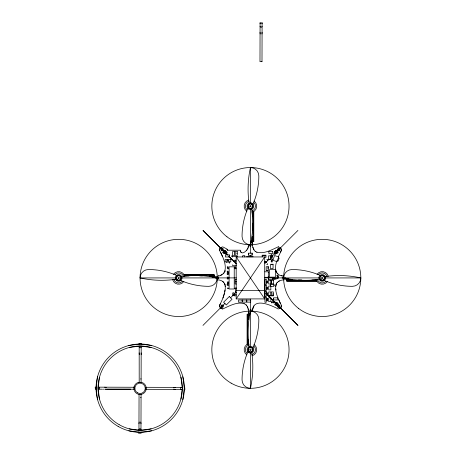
<?xml version="1.0" encoding="UTF-8"?>
<svg xmlns="http://www.w3.org/2000/svg" width="456" height="456" viewBox="0 0 456 456"><rect width="100%" height="100%" fill="white"/><g stroke="black" fill="none" stroke-linecap="round" stroke-linejoin="round"><path stroke-width="0.68" d="M229.22 256.984L229.225 254.853L225.384 254.853L225.384 256.984L229.225 256.984L229.225 254.853M268.687 279.813L268.687 277.681L272.523 277.681L272.523 279.813L268.687 279.813L268.687 277.681M138.949 431.878L138.949 433.194L138.949 432.14M138.977 423.749L139.222 421.999M139.165 352.87L139.274 354.62M139.188 344.103L139.194 343.442L139.188 344.747M138.955 430.133L139.051 394.332L141.651 394.252A6.15 6.15 0 0 0 146 389.903L146 386.722A6.15 6.15 0 0 0 141.651 382.367L138.47 382.367A6.15 6.15 0 0 0 134.121 386.722L134.121 389.903A6.15 6.15 0 0 0 138.47 394.252L139.051 394.332M139.2 382.305L139.183 346.161M140.961 432.522L140.961 433.2L140.967 431.883M140.989 423.755L140.75 421.999M141.178 354.637L141.178 352.876M140.972 430.196L141.069 394.337L141.651 394.252M141.2 346.161L141.098 382.299L139.331 382.305M141.206 344.753L141.206 343.436L139.194 343.63M184.258 389.424L184.936 389.424L184.703 387.412M260.085 23.478L260.085 22.8L259.983 61.663L261.995 61.668L262.103 22.806L262.097 23.484M260.057 32.245L260.165 33.995M262.075 32.251L261.955 34M130.69 389.156L105.581 389.196M134.047 389.162L134.121 386.722M268.327 272.215L268.327 271.799L264.885 271.799M134.047 389.247L107.074 389.202M173.742 387.799L173.742 387.378L175.497 387.383M280.907 307.521L279.836 308.501L281.061 307.276L281.517 305.605C278.53 298.959 273.258 290.073 276.866 282.823C280.691 278.627 287.303 279.898 292.313 279.579M275.641 286.653L276.399 283.478M209.327 276.222C229.904 279.055 227.43 264.497 219.416 250.207L220.402 247.842L222.773 246.856L226.968 249.033L227.122 249.848L227.806 250.213M281.5 305.89L281.061 307.276M219.416 250.207L219.467 249.631M146 389.903L146.068 387.304L182.788 387.406M97.561 376.736L96.056 388.164L97.561 399.587M99.499 377.26L98.063 388.164L99.499 399.068M180.901 399.068L182.332 388.164L180.901 377.26M182.839 399.587L184.344 388.164L182.839 376.736M248.469 245.128L248.588 244.251C250.253 248.092 241.23 257.498 240.397 250.213L227.658 250.213L226.968 249.369M252.464 310.684L252.345 311.562C252.578 296.645 271.006 305.178 278.16 308.957L279.836 308.501M248.788 319.747C248.474 314.737 249.745 308.125 245.545 304.306C238.3 300.698 229.414 305.97 222.767 308.957L220.402 307.971L219.416 305.6C223.195 298.446 231.728 280.018 216.811 279.784M225.19 270.539L224.534 272.335M224.62 292.005L224.956 289.993M248.064 247.186L248.246 246.348M252.681 309.464L253.975 305.868M273.851 301.627L273.532 302.972L273.275 302.009L273.019 302.972L272.699 301.627M262.434 255.856L262.434 256.557M224.284 293.51L222.938 298.047M277.151 260.41C274.113 267.136 274.871 276.387 284.122 276.028M219.53 249.346L219.735 248.794M242.028 301.011L241.965 300.498M265.791 261.174L265.472 262.132L266.304 262.132M265.694 256.107L265.631 255.594L265.056 255.594M272.927 295.288L272.927 294.775M247.665 248.583L247.83 248.098L247.511 248.953M277.658 277.715L277.915 277.396L278.365 277.653L278.365 278.16L277.02 278.16L277.151 277.522L277.596 277.584L277.658 278.16M275.943 284.384L276.062 284.082M212.781 277.225L213.186 276.667M288.152 278.587L287.747 279.146M278.496 256.426L281.512 250.213L280.531 247.842L278.166 246.856C271.519 249.837 262.633 255.115 255.388 251.501C251.353 247.87 252.39 241.589 252.145 236.761M253.268 307.23L253.422 306.859M224.871 271.73L224.99 271.445M275.618 278.81C277.607 278.964 274.33 279.613 276.256 278.04M267.837 288.266L267.387 288.973M267.837 293.972L267.387 294.679M267.923 299.848L267.472 300.555M248.737 253.798L248.668 253.924A0.952 0.952 0 0 0 248.668 254.63L248.737 254.756M267.894 269.023L267.894 268.39M267.752 282.059L267.307 282.76M271.548 281.814L271.548 282.389M271.548 283.09L271.485 283.729M272.927 294.2L272.927 293.561M227.236 281.825L227.493 282.532A0.929 0.929 0 0 0 228.194 282.532L228.45 281.825L227.937 282.019M219.621 306.745L219.416 305.6L220.419 303.753M280.508 252.06L281.5 249.922L281.512 250.213M219.866 248.537L221.354 247.175M236.179 298.908L264.708 256.95L236.179 256.95L236.179 298.908L264.708 298.908L264.708 256.95M246.622 250.412L246.958 249.945M220.202 248.058L220.618 247.642M276.849 253.656L274.592 251.644L276.022 250.173L278.16 252.305L276.849 253.616L274.711 251.478M277.083 282.572L277.373 282.27M275.777 250.458L277.915 252.59M274.335 278.171L275.105 278.428L274.273 279.385L275.105 279.385M267.581 293.59C268.156 292.074 266.486 293.47 266.367 292.758L266.367 293.59M277.59 304.785L278.223 304.152L278.764 305.503M270.248 259.196L269.034 259.196M221.89 249.916L222.186 249.62M226.598 251.957L226.147 252.407C226.216 252.88 228.296 252.214 226.963 253.314M202.971 325.402L224.979 303.388M230.457 297.916L235.974 292.393M264.936 263.437L268.954 259.413M270.431 257.942L297.939 230.428M267.837 277.242L268.345 276.735M283.273 278.428L282.31 278.188A1.151 1.151 0 0 1 282.395 277.145L283.273 277.066M251.307 310.713L251.227 309.835A1.151 1.151 0 0 0 250.184 309.755L249.945 310.713M274.757 304.334L276.895 302.197L278.2 303.508L276.068 305.64L274.882 304.454M278.747 306.181L279.043 305.885M217.66 277.385L218.618 277.624A1.151 1.151 0 0 1 218.538 278.667L217.66 278.747M249.626 245.1L249.546 245.18A0.644 0.644 0 0 0 249.546 245.824L249.865 246.063A1.163 1.163 0 0 0 250.749 246.063L251.068 245.824A0.655 0.655 0 0 0 251.068 245.18L250.988 245.1M275.002 253.781C275.27 255.787 274.962 252.721 275.994 253.69M264.771 262.513L264.896 261.237M227.173 273.218L228.513 272.323M278.428 281.415L279.42 280.862M222.032 274.683L220.658 275.27M285.188 277.943L285.034 278.508L285.752 278.508M215.745 277.869L215.899 277.305L215.181 277.305M228.781 260.473C228.462 258.643 228.849 262.65 228.524 260.473M263.773 255.594L264.355 255.594M271.274 264.731L271.4 264.662A1.22 1.22 0 0 1 272.232 264.662L272.363 264.731M278.85 305.338L278.126 305.246M215.34 277.869L215.181 277.225M262.622 255.594L263.135 255.594M278.365 277.009L277.02 276.564L278.365 276.114M228.513 282.982L227.173 283.427L228.513 283.877M218.373 275.789L218.908 275.692M128.774 345.523L140.197 344.018L151.626 345.523M129.293 347.466L140.197 346.03L151.101 347.466M151.101 428.862L140.197 430.299L129.293 428.862M151.626 430.8L140.197 432.305L128.774 430.8M138.47 382.367L139.086 382.293M261.966 61.68L261.373 61.68M141.058 397.683L140.437 397.683M251.9 241.651L253.798 241.651L253.798 211.436L253.131 211.436L253.131 241.651M250.429 242.62L251.148 242.62M250.03 244.382L251.148 244.382M272.488 255.138L271.149 255.138L271.149 254.494M272.488 256.289L271.149 256.289L271.149 255.645M246.439 256.762L253.154 256.762M264.702 257.321L265.979 257.321L265.979 255.189L262.143 255.189L262.143 256.608M266.703 259.441L267.586 259.441L267.586 260.37M271.149 259.743L272.488 259.743L271.149 260.507L272.488 260.507M235.963 260.148L235.325 260.148C235.045 260.524 236.977 261.533 235.262 261.362M226.991 260.598L227.63 260.53L227.698 260.023L226.991 259.891L226.991 261.237M225.994 262.428L227.27 262.428M228.678 262.667L229.955 262.667M266.703 264.48L267.626 264.48L267.626 263.557M236.368 265.318L232.338 265.318L232.338 264.816M235.9 268.476L234.561 268.476L234.943 268.858M266.617 270.305L267.957 270.305M228.513 271.81L227.173 271.81L227.299 271.109L227.812 271.172L227.875 271.81M214.166 274.905L183.956 274.905L183.956 274.569L214.166 274.569L214.166 276.473M183.956 275.242L214.166 275.242M277.02 275.475L278.365 275.475M184.583 275.886L188.989 275.886M199.734 275.886L202.418 275.886M209.133 275.886L214.166 275.886M213.659 277.225L214.542 277.225M264.885 277.305L268.327 277.305L268.327 271.799M215.129 277.898L236.333 277.898M264.6 277.898L283.683 277.898M177.407 275.749A2.519 2.519 0 0 0 177.407 280.109A2.519 2.519 0 0 0 181.18 277.926A2.519 2.519 0 0 0 177.407 275.749A70.577 70.577 0 0 0 148.451 269.536A8.39 8.39 0 0 0 140.06 277.926L175.856 277.926M181.471 277.926L217.267 277.926A8.39 8.39 0 0 1 208.876 286.322A70.577 70.577 0 0 1 180.49 280.36M320.397 275.498A70.577 70.577 0 0 0 292.011 269.536A8.39 8.39 0 0 0 283.621 277.926L318.715 277.926M325.031 277.926L360.827 277.926A8.39 8.39 0 0 1 352.437 286.322A70.577 70.577 0 0 1 324.051 280.36M286.385 278.587L287.269 278.587M273.058 278.747L273.697 278.684L273.76 278.171L273.058 278.04L273.058 279.385M228.513 278.895L227.173 278.895L227.299 278.194L227.812 278.257L227.875 278.895M236.396 279.363L235.119 279.363L235.119 281.495L236.396 281.495M286.721 279.967L291.76 279.967M298.469 279.967L301.826 279.967M311.898 279.967L316.931 279.967M286.721 280.611L316.931 280.611L316.931 281.284L286.721 281.284L286.721 279.38M286.721 280.947L316.931 280.947M267.626 281.227L266.281 281.227L266.669 281.608M236.396 281.876L235.119 281.876L235.119 284.008L236.396 284.008M227.173 284.515L228.513 284.515M227.173 285.348L228.325 285.41L228.513 285.855M270.944 286.465L273.628 286.465L273.628 284.116L270.607 284.116L270.607 285.963M236.071 288.146L234.726 288.146L235.108 288.528M236.179 290.518L264.708 290.518M236.442 292.644L235.592 292.644L235.592 291.367M236.168 294.553L234.247 294.553L234.247 295.83L236.168 295.83M268.704 295.767L270.835 295.767L270.835 291.931L268.704 291.931L268.704 295.767L270.835 295.767M271.217 295.767L273.355 295.767L273.355 291.931L271.217 291.931L271.217 295.767L273.355 295.767M266.897 298.76L267.792 298.76M271.485 302.328L272.124 302.265L272.186 301.752L271.485 301.627L271.485 302.972M274.364 302.328L275.002 302.265L275.065 301.752L274.364 301.627L274.364 302.972M249.785 311.431L250.583 311.431M249.785 313.192L249.865 312.474L250.429 312.628M249.255 314.207L247.089 314.207L247.089 344.417L247.756 344.417L247.756 314.207M104.623 387.184L106.373 387.435M102.594 389.196L103.609 389.202M104.618 389.196L106.373 389.202M175.492 389.395L173.742 389.145M139.165 394.32L141.069 394.326M260.085 22.999L262.097 23.005M140.488 378.947L141.109 378.947M96.495 387.161L95.19 387.155L95.372 389.173L96.49 389.173M98.194 387.161L134.041 387.264M184.264 387.412L184.743 387.412M98.194 389.179L98.673 389.179A0.838 0.838 0 0 0 99.511 388.341A2.12 2.12 0 0 0 99.488 387.788A0.838 0.838 0 0 0 98.678 387.167M98.342 389.179L101.848 389.19M146.062 389.316L182.166 389.418M184.178 389.424L184.737 389.424M138.949 432.995L140.961 433M278.451 246.867L278.741 246.907M222.192 308.906L222.482 308.94M281.181 275.504L282.025 275.692M277.447 306.375L277.989 305.828M278.354 257.839L279.152 258.096L278.217 260.974L277.419 260.712M266.384 299.085L267.347 299.404L267.347 298.572M256.642 252.31L256.945 252.43M249.785 315.586L249.227 315.187M243.988 303.382L244.291 303.502M251.148 240.221L251.706 240.625M221.627 308.752L220.026 307.521M235.136 266.811C234.982 268.806 234.333 265.523 235.9 267.455M250.583 243.339L251.068 243.339L251.068 242.62M227.937 277.618C228.091 275.623 228.747 278.901 227.173 276.98M241.361 252.567L240.705 252.008M271.081 258.142L272.808 259.293M227.173 272.323L228.513 273.218M222.505 281.415L222.973 281.751M255.668 251.723L255.132 251.284M277.607 273.765L277.96 274.062M220.618 308.165L220.202 307.754M280.315 247.642L281.312 249.067M226.216 251.359L224.084 253.49M223.018 252.424L225.15 250.293M227.299 268.858L227.555 268.094L228.513 268.926L228.513 268.094M278.451 249.324L278.747 249.62M266.492 287.816L266.749 287.052L267.706 287.884L267.706 287.052M224.38 251.302L225.207 252.128M227.481 254.91L202.994 230.428L227.458 254.944M228.98 256.409L236.476 263.904L228.958 256.443M265.956 293.39L297.939 325.373M265.933 293.419L297.916 325.402M222.186 306.181L222.482 306.478M227.299 288.699L227.555 287.93L228.513 288.762L228.513 287.93M277.083 273.241L277.373 273.543M246.097 304.813L246.622 305.4M273.378 278.747L273.822 279.385M274.683 302.328L275.128 302.972M236.179 256.95L264.708 298.908M276.399 272.335L275.743 270.539M224.534 283.478L225.19 285.274M253.975 249.945L252.863 247.186M280.514 303.759L278.502 299.392M220.419 252.054L222.431 256.42M253.268 248.583L253.422 248.953M247.665 307.23L247.511 306.859L247.83 307.714M275.943 271.428L276.062 271.73M224.871 284.082L224.99 284.384M248.064 308.621L248.246 309.464M275.812 288.819L275.983 289.999M252.464 245.128L252.179 242.324M240.42 251.341L240.397 251.051M248.588 311.562L248.754 313.489M219.416 305.6L219.427 305.89M275.646 269.16L275.658 269.735M225.275 286.077L225.287 286.653M285.752 277.869L285.752 278.587M283.991 277.789L283.991 278.587M277.978 276.245L277.978 276.883M277.02 275.093L277.02 275.863M274.672 284.652L274.672 285.929M273.68 298.252L273.68 299.592M271.787 254.687L271.787 255.138M271.787 255.839L271.787 256.289M271.485 280.343L271.485 281.238M267.957 266.977L267.957 267.746M267.626 280.845L267.626 281.608M266.11 261.681L266.11 262.582M253.468 211.436L253.468 241.651M252.487 212.069L252.487 216.475M252.487 223.189L252.487 229.904M252.487 236.613L252.487 241.651M252.145 211.464L252.145 214.274M251.148 241.104L251.148 241.982M252.875 204.322A70.577 70.577 0 0 0 258.837 175.936A8.39 8.39 0 0 0 250.447 167.546L250.447 203.342M250.447 208.956L250.464 253.165M250.464 255.286L250.464 256.7M250.464 299.102L250.464 300.515M250.464 301.929L250.447 346.902M250.447 352.517L250.447 388.312A8.39 8.39 0 0 1 242.05 379.922A70.577 70.577 0 0 1 248.013 351.536M249.785 313.825L249.785 314.708M248.406 314.207L248.406 319.24M248.406 339.384L248.406 343.79M247.426 314.207L247.426 344.417M244.815 256.956L244.821 255.679L242.689 255.679L242.689 256.956M237.713 257.093L237.713 256.591L232.338 256.591C229.932 256.186 233.609 254.625 232.338 257.093M236.909 252.983L236.909 253.753M236.071 287.764L236.071 288.528M235.9 268.094L235.9 268.858M235.792 289.093L235.792 291.224M234.686 260.148C235.495 261.852 233.101 261.852 233.917 260.148M229.317 262.029L229.317 263.306M228.513 273.663L228.513 274.301L227.173 274.301L227.173 273.663M228.131 283.108L228.131 283.746M227.812 273.856L227.812 274.301M227.173 284.134L227.173 284.897M216.942 277.225L216.942 278.342M260.074 26.3A0.838 0.838 0 0 0 260.695 27.109A2.12 2.12 0 0 0 261.465 27.115A0.838 0.838 0 0 0 262.092 26.305M138.955 429.694A0.838 0.838 0 0 1 139.582 428.885A2.12 2.12 0 0 1 140.351 428.891A0.838 0.838 0 0 1 140.972 429.7M139.183 346.925A0.838 0.838 0 0 0 139.804 347.74A2.12 2.12 0 0 0 140.573 347.74A0.838 0.838 0 0 0 141.195 346.93M181.437 389.413A0.838 0.838 0 0 1 180.627 388.791A2.12 2.12 0 0 1 180.605 388.238A0.838 0.838 0 0 1 181.442 387.4M251.934 253.861A1.214 1.214 0 0 1 251.934 254.693M325.008 276.581A99.761 99.761 0 0 1 360.827 277.926M319.439 279.277A99.761 99.761 0 0 1 283.621 277.926M325.783 281.489A5.033 5.033 0 0 1 317.359 279.232M318.664 274.37A5.033 5.033 0 0 1 327.089 276.627M327.38 281.534A6.293 6.293 0 0 1 316.145 279.556M317.068 274.318A6.293 6.293 0 0 1 328.303 276.302M249.096 203.365A99.761 99.761 0 0 1 250.447 167.546M248.013 207.976A70.577 70.577 0 0 0 242.05 236.362A8.39 8.39 0 0 0 250.447 244.752A99.761 99.761 0 0 0 251.792 208.933M254.003 202.589A5.033 5.033 0 0 1 251.746 211.014M246.884 209.709A5.033 5.033 0 0 1 249.141 201.284M254.055 200.993A6.293 6.293 0 0 1 252.071 212.228M246.833 211.305A6.293 6.293 0 0 1 248.816 200.07M175.879 279.277A99.761 99.761 0 0 1 140.06 277.926M217.267 277.926A38.606 38.606 0 0 1 159.361 311.362A38.606 38.606 0 0 1 159.361 244.496A38.606 38.606 0 0 1 217.267 277.926A99.761 99.761 0 0 0 181.448 276.581M182.223 281.489A5.033 5.033 0 0 1 173.799 279.232M175.104 274.37A5.033 5.033 0 0 1 183.529 276.627M183.819 281.534A6.293 6.293 0 0 1 172.585 279.556M173.508 274.318A6.293 6.293 0 0 1 184.743 276.302M251.792 352.494A99.761 99.761 0 0 1 250.447 388.312M252.875 347.882A70.577 70.577 0 0 0 258.837 319.496A8.39 8.39 0 0 0 250.447 311.106A99.761 99.761 0 0 0 249.187 347.529M254.003 346.15A5.033 5.033 0 0 1 251.746 354.574M246.884 353.269A5.033 5.033 0 0 1 249.141 344.844M254.055 344.554A6.293 6.293 0 0 1 252.071 355.788M246.833 354.865A6.293 6.293 0 0 1 248.816 343.63M221.377 249.403C222.403 252.607 223.867 247.141 221.377 249.403M221.377 305.965C222.403 309.168 223.867 303.702 221.377 305.965M277.938 249.403C278.964 252.607 280.429 247.141 277.938 249.403M277.938 305.965C278.964 309.168 280.429 303.702 277.938 305.965M274.957 252.92L274.278 253.599L273.685 253.285L274.637 252.333L274.957 252.92M278.667 256.882L277.105 261.67L272.956 260.325L274.518 255.531L278.667 256.882M226.461 253.901L226.147 254.305L225.196 253.359L225.919 253.086L226.461 253.901M271.212 257.053L271.337 257.697A1.476 1.476 0 0 0 272.295 257.697L272.295 256.927A1.431 1.431 0 0 0 271.337 256.927L271.212 257.053M266.344 282.315L266.475 282.954A1.482 1.482 0 0 0 267.433 282.954L267.433 282.184A1.431 1.431 0 0 0 266.475 282.184L266.344 282.315M277.995 306.181L277.681 306.592L276.729 305.64L277.453 305.372L277.995 306.181M271.212 261.277L271.337 261.915A1.476 1.476 0 0 0 272.295 261.915L272.295 261.145A1.431 1.431 0 0 0 271.337 261.145L271.212 261.277M266.429 288.523L266.555 289.161A1.431 1.431 0 0 0 267.512 289.161L267.512 288.391A1.431 1.431 0 0 0 266.555 288.391L266.429 288.523M266.429 294.228L266.555 294.872A1.482 1.482 0 0 0 267.512 294.872L267.512 294.103A1.431 1.431 0 0 0 266.555 294.103L266.429 294.228M266.515 300.105L266.64 300.743A1.431 1.431 0 0 0 267.598 300.743L267.598 299.98A1.431 1.431 0 0 0 266.64 299.98L266.515 300.105M227.236 267.005L227.43 267.518A1.22 1.22 0 0 0 228.256 267.518L228.256 266.88A1.18 1.18 0 0 0 227.43 266.88L227.236 267.005M223.845 273.241L223.326 273.765L223.845 273.241M224.819 250.213L222.688 252.35L223.993 253.656L226.13 251.524L224.819 250.213M224.409 250.988L223.457 251.934L224.409 252.886L225.355 251.934L224.409 250.988M229.294 296.52L223.594 302.22L226.319 304.944L232.018 299.244L229.294 296.52M276.439 250.942L275.487 251.894L276.439 252.841L277.385 251.894L276.439 250.942M276.478 302.972L275.532 303.918L276.478 304.87L277.43 303.918L276.478 302.972M272.694 251.33L268.858 251.33L268.858 253.462L272.694 253.462L272.694 251.33M234.749 251.484L232.617 251.484L232.617 255.32L234.749 255.32L234.749 251.484M237.268 251.484L235.136 251.484L235.136 255.32L237.268 255.32L237.268 251.484M252.219 253.177L248.383 253.177L248.383 255.309L252.219 255.309L252.219 253.177M270.664 255.85L268.533 255.85L268.533 259.686L270.664 259.686L270.664 255.85M230.833 259.435L225.121 259.435L225.121 261.79L230.833 261.79L230.833 259.435M273.058 264.258L270.505 264.258L270.505 268.624L273.058 268.624L273.058 264.258M268.316 266.754L266.184 266.754L266.184 270.596L268.316 270.596L268.316 266.754M234.23 266.823L229.111 266.823L229.111 288.99L234.23 288.99L234.23 266.823M275.561 269.593L269.513 269.593L269.513 277.145L275.561 277.145L275.561 269.593M266.213 279.545L264.936 279.545L264.936 284.658L266.213 284.658L266.213 279.545M270.835 280.183L268.704 280.183L268.704 284.02L270.835 284.02L270.835 280.183M273.355 280.183L271.217 280.183L271.217 284.02L273.355 284.02L273.355 280.183M266.213 285.416L264.936 285.416L264.936 290.535L266.213 290.535L266.213 285.416M270.835 286.06L268.704 286.06L268.704 289.896L270.835 289.896L270.835 286.06M266.213 291.293L264.936 291.293L264.936 296.411L266.213 296.411L266.213 291.293M233.985 292.912L232.708 292.912L232.708 295.465L233.985 295.465L233.985 292.912M266.213 297.169L264.936 297.169L264.936 302.282L266.213 302.282L266.213 297.169M270.835 297.808L268.704 297.808L268.704 301.644L270.835 301.644L270.835 297.808M277.39 297.819L273.554 297.819L273.554 299.951L277.39 299.951L277.39 297.819M242.313 300.002L238.477 300.002L238.477 302.134L242.313 302.134L242.313 300.002M246.508 300.002L242.672 300.002L242.672 302.134L246.508 302.134L246.508 300.002M250.703 300.002L246.867 300.002L246.867 302.134L250.703 302.134L250.703 300.002M223.56 282.27L223.326 282.047L223.845 282.572L223.56 282.27M118.127 426.394A44.141 44.141 0 0 0 184.344 388.164A44.141 44.141 0 0 0 118.127 349.934A44.141 44.141 0 0 0 118.127 426.394M119.13 424.656A42.134 42.134 0 0 0 182.332 388.164A42.134 42.134 0 0 0 119.13 351.673A42.134 42.134 0 0 0 119.13 424.656M137.461 392.815A5.204 5.204 0 0 0 145.264 388.312A5.204 5.204 0 0 0 137.461 383.804A5.204 5.204 0 0 0 137.461 392.815M221.553 307.27A1.26 1.26 0 0 0 223.446 306.181A1.26 1.26 0 0 0 221.553 305.092A1.26 1.26 0 0 0 221.553 307.27M278.12 307.27A1.26 1.26 0 0 0 280.007 306.181A1.26 1.26 0 0 0 278.12 305.092A1.26 1.26 0 0 0 278.12 307.27M277.858 250.509A1.26 1.26 0 0 0 279.961 249.945A1.26 1.26 0 0 0 278.422 248.4A1.26 1.26 0 0 0 277.858 250.509M221.553 250.709A1.26 1.26 0 0 0 223.446 249.62A1.26 1.26 0 0 0 221.553 248.526A1.26 1.26 0 0 0 221.553 250.709M298.726 308.552A38.606 38.606 0 0 0 360.496 282.965A38.606 38.606 0 0 0 307.452 242.261A38.606 38.606 0 0 0 298.726 308.552M320.967 280.109A2.519 2.519 0 0 0 324.74 277.926A2.519 2.519 0 0 0 320.967 275.749A2.519 2.519 0 0 0 320.967 280.109M321.132 279.819A2.183 2.183 0 0 0 324.404 277.926A2.183 2.183 0 0 0 321.132 276.04A2.183 2.183 0 0 0 321.132 279.819M320.545 280.833A3.357 3.357 0 0 0 325.578 277.926A3.357 3.357 0 0 0 320.545 275.019A3.357 3.357 0 0 0 320.545 280.833M321.907 278.474A0.627 0.627 0 0 0 322.854 277.926A0.627 0.627 0 0 0 321.907 277.385A0.627 0.627 0 0 0 321.907 278.474M226.945 236.772A38.606 38.606 0 0 0 288.716 211.185A38.606 38.606 0 0 0 235.672 170.481A38.606 38.606 0 0 0 226.945 236.772M249.187 208.329A2.519 2.519 0 0 0 252.96 206.146A2.519 2.519 0 0 0 249.187 203.969A2.519 2.519 0 0 0 249.187 208.329M249.352 208.039A2.183 2.183 0 0 0 252.624 206.146A2.183 2.183 0 0 0 249.352 204.26A2.183 2.183 0 0 0 249.352 208.039M248.765 209.053A3.357 3.357 0 0 0 253.798 206.146A3.357 3.357 0 0 0 248.765 203.239A3.357 3.357 0 0 0 248.765 209.053M249.996 206.591A0.627 0.627 0 0 0 251.051 206.311A0.627 0.627 0 0 0 250.281 205.542A0.627 0.627 0 0 0 249.996 206.591M177.572 279.819A2.183 2.183 0 0 0 180.844 277.926A2.183 2.183 0 0 0 177.572 276.04A2.183 2.183 0 0 0 177.572 279.819M176.29 280.303A3.357 3.357 0 0 0 181.904 278.798A3.357 3.357 0 0 0 177.794 274.683A3.357 3.357 0 0 0 176.29 280.303M178.222 278.371A0.627 0.627 0 0 0 179.271 278.092A0.627 0.627 0 0 0 178.501 277.322A0.627 0.627 0 0 0 178.222 278.371M231.141 383.143A38.606 38.606 0 0 0 289.047 349.706A38.606 38.606 0 0 0 231.141 316.276A38.606 38.606 0 0 0 231.141 383.143M248.662 351.49A2.519 2.519 0 0 0 252.875 350.362A2.519 2.519 0 0 0 249.791 347.278A2.519 2.519 0 0 0 248.662 351.49M249.352 351.599A2.183 2.183 0 0 0 252.624 349.706A2.183 2.183 0 0 0 249.352 347.82A2.183 2.183 0 0 0 249.352 351.599M248.765 352.613A3.357 3.357 0 0 0 253.798 349.706A3.357 3.357 0 0 0 248.765 346.799A3.357 3.357 0 0 0 248.765 352.613M250.127 350.254A0.627 0.627 0 0 0 251.074 349.706A0.627 0.627 0 0 0 250.127 349.165A0.627 0.627 0 0 0 250.127 350.254"/></g></svg>
